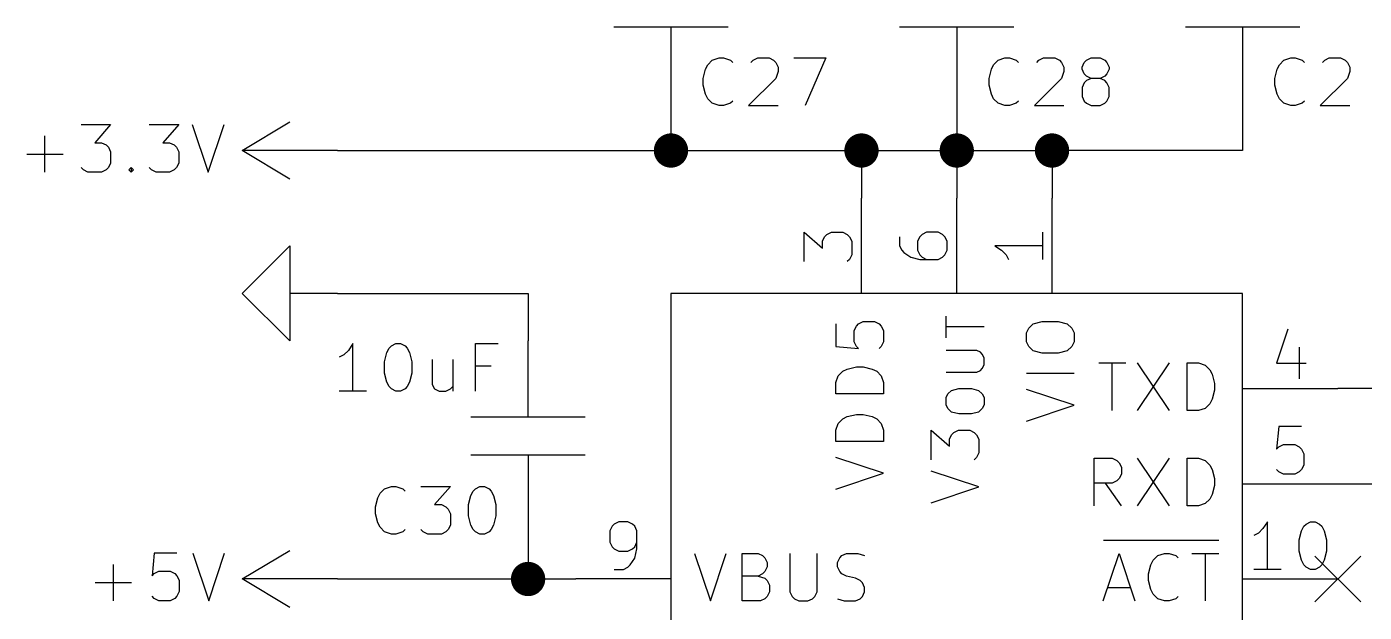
# Model space of a CAD drawing. Header units: inches. Extents: x 0.4 to 16.1, y -11.3 to -0.4.
# Drawn here: x 11.824 to 13.228, y -2.685 to -2.07 of the extents above; entities that cross this region are included whole.
import ezdxf

# ---------------------------------------------------------------- set-up
doc = ezdxf.new("R2010")
doc.units = ezdxf.units.IN
doc.header["$MEASUREMENT"] = 0
for name, color, linetype in [('BLUE', 174, 'CONTINUOUS'), ('GREENSIXTYFIVE', 129, 'CONTINUOUS'), ('LIGHTGREEN', 92, 'CONTINUOUS'), ('LIGHTRED', 12, 'CONTINUOUS'), ('RED', 14, 'CONTINUOUS'), ('WHITE', 250, 'CONTINUOUS')]:
    doc.layers.add(name, color=color, linetype=linetype)

msp = doc.modelspace()

# ---------------------------------------------------------------- linework, layer by layer
at = {"layer": 'BLUE', "linetype": 'CONTINUOUS'}
for p, q in [((13.176, -2.626), (13.224, -2.674)), ((13.224, -2.626), (13.176, -2.674))]:
    msp.add_line(p, q, dxfattribs=at)
at = {"layer": 'GREENSIXTYFIVE', "linetype": 'CONTINUOUS'}
for p, q in [((12.5387, -2.1099), (12.5434, -2.1052)), ((12.5387, -2.1099), (12.5434, -2.1052)), ((12.5434, -2.1052), (12.5506, -2.1028)), ((12.5434, -2.1052), (12.5506, -2.1028)), ((12.5506, -2.1028), (12.5553, -2.1028)), ((12.5506, -2.1028), (12.5553, -2.1028)), ((12.5553, -2.1028), (12.5625, -2.1052)), ((12.5553, -2.1028), (12.5625, -2.1052)), ((12.5625, -2.1052), (12.5649, -2.1076)), ((12.5625, -2.1052), (12.5649, -2.1076)), ((12.5839, -2.1076), (12.5863, -2.1052)), ((12.5839, -2.1076), (12.5863, -2.1052)), ((12.5863, -2.1052), (12.591, -2.1028)), ((12.5863, -2.1052), (12.591, -2.1028)), ((12.591, -2.1028), (12.6029, -2.1028)), ((12.591, -2.1028), (12.6029, -2.1028)), ((12.6029, -2.1028), (12.6077, -2.1052)), ((12.6029, -2.1028), (12.6077, -2.1052)), ((12.6077, -2.1052), (12.6101, -2.1076)), ((12.6077, -2.1052), (12.6101, -2.1076)), ((12.6291, -2.1028), (12.6625, -2.1028)), ((12.6291, -2.1028), (12.6625, -2.1028)), ((12.6625, -2.1028), (12.641, -2.1528)), ((12.6625, -2.1028), (12.641, -2.1528)), ((12.8387, -2.1099), (12.8434, -2.1052)), ((12.8387, -2.1099), (12.8434, -2.1052)), ((12.8434, -2.1052), (12.8506, -2.1028)), ((12.8434, -2.1052), (12.8506, -2.1028)), ((12.8506, -2.1028), (12.8553, -2.1028)), ((12.8506, -2.1028), (12.8553, -2.1028)), ((12.8553, -2.1028), (12.8625, -2.1052)), ((12.8553, -2.1028), (12.8625, -2.1052)), ((12.8625, -2.1052), (12.8649, -2.1076)), ((12.8625, -2.1052), (12.8649, -2.1076)), ((12.8839, -2.1076), (12.8863, -2.1052)), ((12.8839, -2.1076), (12.8863, -2.1052)), ((12.8863, -2.1052), (12.891, -2.1028)), ((12.8863, -2.1052), (12.891, -2.1028)), ((12.891, -2.1028), (12.9029, -2.1028)), ((12.891, -2.1028), (12.9029, -2.1028)), ((12.9029, -2.1028), (12.9077, -2.1052)), ((12.9029, -2.1028), (12.9077, -2.1052)), ((12.9077, -2.1052), (12.9101, -2.1076)), ((12.9077, -2.1052), (12.9101, -2.1076)), ((12.9339, -2.1076), (12.9363, -2.1052)), ((12.9339, -2.1076), (12.9363, -2.1052)), ((12.9363, -2.1052), (12.941, -2.1028)), ((12.9363, -2.1052), (12.941, -2.1028)), ((12.941, -2.1028), (12.9506, -2.1028)), ((12.941, -2.1028), (12.9506, -2.1028)), ((12.9506, -2.1028), (12.9553, -2.1052)), ((12.9506, -2.1028), (12.9553, -2.1052)), ((12.9553, -2.1052), (12.9577, -2.1076)), ((12.9553, -2.1052), (12.9577, -2.1076)), ((13.1387, -2.1099), (13.1434, -2.1052)), ((13.1387, -2.1099), (13.1434, -2.1052)), ((13.1434, -2.1052), (13.1506, -2.1028)), ((13.1434, -2.1052), (13.1506, -2.1028)), ((13.1506, -2.1028), (13.1553, -2.1028)), ((13.1506, -2.1028), (13.1553, -2.1028)), ((13.1553, -2.1028), (13.1625, -2.1052)), ((13.1553, -2.1028), (13.1625, -2.1052)), ((13.1625, -2.1052), (13.1649, -2.1076)), ((13.1625, -2.1052), (13.1649, -2.1076)), ((13.1839, -2.1076), (13.1863, -2.1052)), ((13.1839, -2.1076), (13.1863, -2.1052)), ((13.1863, -2.1052), (13.191, -2.1028)), ((13.1863, -2.1052), (13.191, -2.1028)), ((13.191, -2.1028), (13.2029, -2.1028)), ((13.191, -2.1028), (13.2029, -2.1028)), ((13.2029, -2.1028), (13.2077, -2.1052)), ((13.2029, -2.1028), (13.2077, -2.1052)), ((13.2077, -2.1052), (13.2101, -2.1076)), ((13.2077, -2.1052), (13.2101, -2.1076)), ((12.5339, -2.1242), (12.5363, -2.1147)), ((12.5339, -2.1242), (12.5363, -2.1147)), ((12.5363, -2.1147), (12.5387, -2.1099)), ((12.5363, -2.1147), (12.5387, -2.1099)), ((12.6101, -2.1076), (12.6125, -2.1123)), ((12.6101, -2.1076), (12.6125, -2.1123)), ((12.6125, -2.1171), (12.6101, -2.1242)), ((12.6125, -2.1171), (12.6101, -2.1242)), ((12.6125, -2.1123), (12.6125, -2.1171)), ((12.6125, -2.1123), (12.6125, -2.1171)), ((12.8339, -2.1242), (12.8363, -2.1147)), ((12.8339, -2.1242), (12.8363, -2.1147)), ((12.8363, -2.1147), (12.8387, -2.1099)), ((12.8363, -2.1147), (12.8387, -2.1099)), ((12.9101, -2.1076), (12.9125, -2.1123)), ((12.9101, -2.1076), (12.9125, -2.1123)), ((12.9125, -2.1171), (12.9101, -2.1242)), ((12.9125, -2.1171), (12.9101, -2.1242)), ((12.9125, -2.1123), (12.9125, -2.1171)), ((12.9125, -2.1123), (12.9125, -2.1171)), ((12.9315, -2.1123), (12.9339, -2.1076)), ((12.9315, -2.1123), (12.9339, -2.1076)), ((12.9315, -2.1147), (12.9315, -2.1123)), ((12.9315, -2.1147), (12.9315, -2.1123)), ((12.9339, -2.1195), (12.9315, -2.1147)), ((12.9339, -2.1195), (12.9315, -2.1147)), ((12.9363, -2.1218), (12.9339, -2.1195)), ((12.9363, -2.1218), (12.9339, -2.1195)), ((12.9577, -2.1195), (12.9553, -2.1218)), ((12.9577, -2.1195), (12.9553, -2.1218)), ((12.9577, -2.1076), (12.9601, -2.1123)), ((12.9577, -2.1076), (12.9601, -2.1123)), ((12.9601, -2.1147), (12.9577, -2.1195)), ((12.9601, -2.1147), (12.9577, -2.1195)), ((12.9601, -2.1123), (12.9601, -2.1147)), ((12.9601, -2.1123), (12.9601, -2.1147)), ((13.1339, -2.1242), (13.1363, -2.1147)), ((13.1339, -2.1242), (13.1363, -2.1147)), ((13.1363, -2.1147), (13.1387, -2.1099)), ((13.1363, -2.1147), (13.1387, -2.1099)), ((13.2101, -2.1076), (13.2125, -2.1123)), ((13.2101, -2.1076), (13.2125, -2.1123)), ((13.2125, -2.1171), (13.2101, -2.1242)), ((13.2125, -2.1171), (13.2101, -2.1242)), ((13.2125, -2.1123), (13.2125, -2.1171)), ((13.2125, -2.1123), (13.2125, -2.1171)), ((12.5339, -2.1314), (12.5339, -2.1242)), ((12.5339, -2.1314), (12.5339, -2.1242)), ((12.5363, -2.1409), (12.5339, -2.1314)), ((12.5363, -2.1409), (12.5339, -2.1314)), ((12.6101, -2.1242), (12.5815, -2.1528)), ((12.6101, -2.1242), (12.5815, -2.1528)), ((12.8339, -2.1314), (12.8339, -2.1242)), ((12.8339, -2.1314), (12.8339, -2.1242)), ((12.8363, -2.1409), (12.8339, -2.1314)), ((12.8363, -2.1409), (12.8339, -2.1314)), ((12.9101, -2.1242), (12.8815, -2.1528)), ((12.9101, -2.1242), (12.8815, -2.1528)), ((12.9339, -2.129), (12.9315, -2.1338)), ((12.9339, -2.129), (12.9315, -2.1338)), ((12.9315, -2.1338), (12.9315, -2.1433)), ((12.9315, -2.1338), (12.9315, -2.1433)), ((12.9363, -2.1266), (12.9339, -2.129)), ((12.9363, -2.1266), (12.9339, -2.129)), ((12.941, -2.1242), (12.9363, -2.1218)), ((12.941, -2.1242), (12.9363, -2.1218)), ((12.941, -2.1242), (12.9363, -2.1266)), ((12.941, -2.1242), (12.9363, -2.1266)), ((12.9506, -2.1242), (12.941, -2.1242)), ((12.9506, -2.1242), (12.941, -2.1242)), ((12.9553, -2.1218), (12.9506, -2.1242)), ((12.9553, -2.1218), (12.9506, -2.1242)), ((12.9553, -2.1266), (12.9506, -2.1242)), ((12.9553, -2.1266), (12.9506, -2.1242)), ((12.9577, -2.129), (12.9553, -2.1266)), ((12.9577, -2.129), (12.9553, -2.1266)), ((12.9601, -2.1338), (12.9577, -2.129)), ((12.9601, -2.1338), (12.9577, -2.129)), ((12.9601, -2.1433), (12.9601, -2.1338)), ((12.9601, -2.1433), (12.9601, -2.1338)), ((13.1339, -2.1314), (13.1339, -2.1242)), ((13.1339, -2.1314), (13.1339, -2.1242)), ((13.1363, -2.1409), (13.1339, -2.1314)), ((13.1363, -2.1409), (13.1339, -2.1314)), ((13.2101, -2.1242), (13.1815, -2.1528)), ((13.2101, -2.1242), (13.1815, -2.1528)), ((12.5387, -2.1457), (12.5363, -2.1409)), ((12.5387, -2.1457), (12.5363, -2.1409)), ((12.5434, -2.1504), (12.5387, -2.1457)), ((12.5434, -2.1504), (12.5387, -2.1457)), ((12.5649, -2.148), (12.5625, -2.1504)), ((12.5649, -2.148), (12.5625, -2.1504)), ((12.8387, -2.1457), (12.8363, -2.1409)), ((12.8387, -2.1457), (12.8363, -2.1409)), ((12.8434, -2.1504), (12.8387, -2.1457)), ((12.8434, -2.1504), (12.8387, -2.1457)), ((12.8649, -2.148), (12.8625, -2.1504)), ((12.8649, -2.148), (12.8625, -2.1504)), ((12.9315, -2.1433), (12.9339, -2.148)), ((12.9315, -2.1433), (12.9339, -2.148)), ((12.9339, -2.148), (12.9363, -2.1504)), ((12.9339, -2.148), (12.9363, -2.1504)), ((12.9553, -2.1504), (12.9577, -2.148)), ((12.9553, -2.1504), (12.9577, -2.148)), ((12.9577, -2.148), (12.9601, -2.1433)), ((12.9577, -2.148), (12.9601, -2.1433)), ((13.1387, -2.1457), (13.1363, -2.1409)), ((13.1387, -2.1457), (13.1363, -2.1409)), ((13.1434, -2.1504), (13.1387, -2.1457)), ((13.1434, -2.1504), (13.1387, -2.1457)), ((13.1649, -2.148), (13.1625, -2.1504)), ((13.1649, -2.148), (13.1625, -2.1504)), ((12.5506, -2.1528), (12.5434, -2.1504)), ((12.5506, -2.1528), (12.5434, -2.1504)), ((12.5553, -2.1528), (12.5506, -2.1528)), ((12.5553, -2.1528), (12.5506, -2.1528)), ((12.5625, -2.1504), (12.5553, -2.1528)), ((12.5625, -2.1504), (12.5553, -2.1528)), ((12.5815, -2.1528), (12.6125, -2.1528)), ((12.5815, -2.1528), (12.6125, -2.1528)), ((12.8506, -2.1528), (12.8434, -2.1504)), ((12.8506, -2.1528), (12.8434, -2.1504)), ((12.8553, -2.1528), (12.8506, -2.1528)), ((12.8553, -2.1528), (12.8506, -2.1528)), ((12.8625, -2.1504), (12.8553, -2.1528)), ((12.8625, -2.1504), (12.8553, -2.1528)), ((12.8815, -2.1528), (12.9125, -2.1528)), ((12.8815, -2.1528), (12.9125, -2.1528)), ((12.9363, -2.1504), (12.941, -2.1528)), ((12.9363, -2.1504), (12.941, -2.1528)), ((12.941, -2.1528), (12.9506, -2.1528)), ((12.941, -2.1528), (12.9506, -2.1528)), ((12.9506, -2.1528), (12.9553, -2.1504)), ((12.9506, -2.1528), (12.9553, -2.1504)), ((13.1506, -2.1528), (13.1434, -2.1504)), ((13.1506, -2.1528), (13.1434, -2.1504)), ((13.1553, -2.1528), (13.1506, -2.1528)), ((13.1553, -2.1528), (13.1506, -2.1528)), ((13.1625, -2.1504), (13.1553, -2.1528)), ((13.1625, -2.1504), (13.1553, -2.1528)), ((13.1815, -2.1528), (13.2125, -2.1528)), ((13.1815, -2.1528), (13.2125, -2.1528)), ((11.8809, -2.1728), (11.9118, -2.1728)), ((11.9118, -2.1728), (11.8951, -2.1918)), ((11.9523, -2.1728), (11.9832, -2.1728)), ((11.9832, -2.1728), (11.9666, -2.1918)), ((11.9975, -2.1728), (12.0142, -2.2228)), ((12.0142, -2.2228), (12.0309, -2.1728)), ((11.8428, -2.2228), (11.8428, -2.1847)), ((11.8237, -2.2038), (11.8618, -2.2038)), ((11.8951, -2.1918), (11.9023, -2.1918)), ((11.9023, -2.1918), (11.907, -2.1942)), ((11.907, -2.1942), (11.9094, -2.1966)), ((11.9094, -2.1966), (11.9118, -2.2014)), ((11.9118, -2.2014), (11.9118, -2.2133)), ((11.9666, -2.1918), (11.9737, -2.1918)), ((11.9737, -2.1918), (11.9785, -2.1942)), ((11.9785, -2.1942), (11.9809, -2.1966)), ((11.9809, -2.1966), (11.9832, -2.2014)), ((11.9832, -2.2014), (11.9832, -2.2133)), ((11.8832, -2.2204), (11.8809, -2.218)), ((11.9094, -2.218), (11.907, -2.2204)), ((11.9118, -2.2133), (11.9094, -2.218)), ((11.9309, -2.2204), (11.9332, -2.218)), ((11.9332, -2.218), (11.9356, -2.2204)), ((11.9332, -2.218), (11.9332, -2.2228)), ((11.9547, -2.2204), (11.9523, -2.218)), ((11.9809, -2.218), (11.9785, -2.2204)), ((11.9832, -2.2133), (11.9809, -2.218)), ((11.888, -2.2228), (11.8832, -2.2204)), ((11.9023, -2.2228), (11.888, -2.2228)), ((11.907, -2.2204), (11.9023, -2.2228)), ((11.9332, -2.2228), (11.9309, -2.2204)), ((11.9356, -2.2204), (11.9332, -2.2228)), ((11.9594, -2.2228), (11.9547, -2.2204)), ((11.9737, -2.2228), (11.9594, -2.2228)), ((11.9785, -2.2204), (11.9737, -2.2228)), ((12.6731, -2.3819), (12.6731, -2.4057)), ((12.6731, -2.3819), (12.6731, -2.4057)), ((12.6922, -2.389), (12.6946, -2.3843)), ((12.6922, -2.389), (12.6946, -2.3843)), ((12.6946, -2.3843), (12.6969, -2.3819)), ((12.6946, -2.3843), (12.6969, -2.3819)), ((12.6969, -2.3819), (12.7017, -2.3795)), ((12.6969, -2.3819), (12.7017, -2.3795)), ((12.7017, -2.3795), (12.7136, -2.3795)), ((12.7017, -2.3795), (12.7136, -2.3795)), ((12.7136, -2.3795), (12.7184, -2.3819)), ((12.7136, -2.3795), (12.7184, -2.3819)), ((12.7184, -2.3819), (12.7208, -2.3843)), ((12.7184, -2.3819), (12.7208, -2.3843)), ((12.7208, -2.3843), (12.7231, -2.389)), ((12.7208, -2.3843), (12.7231, -2.389)), ((12.7887, -2.3967), (12.7887, -2.3738)), ((12.7887, -2.3967), (12.7887, -2.3738)), ((12.8287, -2.3852), (12.7887, -2.3852)), ((12.8287, -2.3852), (12.7887, -2.3852)), ((12.8731, -2.3914), (12.8755, -2.3867)), ((12.8731, -2.3914), (12.8755, -2.3867)), ((12.8755, -2.3867), (12.8803, -2.3819)), ((12.8755, -2.3867), (12.8803, -2.3819)), ((12.8803, -2.3819), (12.8898, -2.3795)), ((12.8803, -2.3819), (12.8898, -2.3795)), ((12.8898, -2.3795), (12.9065, -2.3795)), ((12.8898, -2.3795), (12.9065, -2.3795)), ((12.9065, -2.3795), (12.916, -2.3819)), ((12.9065, -2.3795), (12.916, -2.3819)), ((12.916, -2.3819), (12.9208, -2.3867)), ((12.916, -2.3819), (12.9208, -2.3867)), ((12.9208, -2.3867), (12.9231, -2.3914)), ((12.9208, -2.3867), (12.9231, -2.3914)), ((12.6922, -2.4009), (12.6922, -2.389)), ((12.6922, -2.4009), (12.6922, -2.389)), ((12.7231, -2.389), (12.7231, -2.4009)), ((12.7231, -2.389), (12.7231, -2.4009)), ((12.8731, -2.401), (12.8731, -2.3914)), ((12.8731, -2.401), (12.8731, -2.3914)), ((12.9231, -2.3914), (12.9231, -2.401)), ((12.9231, -2.3914), (12.9231, -2.401)), ((12.1566, -2.4147), (12.1518, -2.4171)), ((12.1566, -2.4147), (12.1518, -2.4171)), ((12.1613, -2.4099), (12.1566, -2.4147)), ((12.1613, -2.4099), (12.1566, -2.4147)), ((12.1661, -2.4028), (12.1613, -2.4099)), ((12.1661, -2.4028), (12.1613, -2.4099)), ((12.1661, -2.4528), (12.1661, -2.4028)), ((12.1661, -2.4528), (12.1661, -2.4028)), ((12.1994, -2.4218), (12.2018, -2.4123)), ((12.1994, -2.4218), (12.2018, -2.4123)), ((12.2018, -2.4123), (12.2042, -2.4076)), ((12.2018, -2.4123), (12.2042, -2.4076)), ((12.2042, -2.4076), (12.2066, -2.4052)), ((12.2042, -2.4076), (12.2066, -2.4052)), ((12.2066, -2.4052), (12.2113, -2.4028)), ((12.2066, -2.4052), (12.2113, -2.4028)), ((12.2113, -2.4028), (12.2161, -2.4028)), ((12.2113, -2.4028), (12.2161, -2.4028)), ((12.2161, -2.4028), (12.2209, -2.4052)), ((12.2161, -2.4028), (12.2209, -2.4052)), ((12.2209, -2.4052), (12.2232, -2.4076)), ((12.2209, -2.4052), (12.2232, -2.4076)), ((12.2232, -2.4076), (12.2256, -2.4123)), ((12.2232, -2.4076), (12.2256, -2.4123)), ((12.2256, -2.4123), (12.228, -2.4218)), ((12.2256, -2.4123), (12.228, -2.4218)), ((12.2947, -2.4528), (12.2947, -2.4028)), ((12.2947, -2.4028), (12.3185, -2.4028)), ((12.2947, -2.4528), (12.2947, -2.4028)), ((12.2947, -2.4028), (12.3185, -2.4028)), ((12.6731, -2.4057), (12.6969, -2.4081)), ((12.6731, -2.4057), (12.6969, -2.4081)), ((12.6946, -2.4057), (12.6922, -2.4009)), ((12.6946, -2.4057), (12.6922, -2.4009)), ((12.6969, -2.4081), (12.6946, -2.4057)), ((12.6969, -2.4081), (12.6946, -2.4057)), ((12.7208, -2.4057), (12.7184, -2.4081)), ((12.7208, -2.4057), (12.7184, -2.4081)), ((12.7231, -2.4009), (12.7208, -2.4057)), ((12.7231, -2.4009), (12.7208, -2.4057)), ((12.821, -2.41), (12.7887, -2.41)), ((12.821, -2.41), (12.7887, -2.41)), ((12.8248, -2.4119), (12.821, -2.41)), ((12.8248, -2.4119), (12.821, -2.41)), ((12.8268, -2.4138), (12.8248, -2.4119)), ((12.8268, -2.4138), (12.8248, -2.4119)), ((12.8287, -2.4176), (12.8268, -2.4138)), ((12.8287, -2.4176), (12.8268, -2.4138)), ((12.8755, -2.4057), (12.8731, -2.401)), ((12.8755, -2.4057), (12.8731, -2.401)), ((12.8803, -2.4105), (12.8755, -2.4057)), ((12.8803, -2.4105), (12.8755, -2.4057)), ((12.8898, -2.4129), (12.8803, -2.4105)), ((12.8898, -2.4129), (12.8803, -2.4105)), ((12.9065, -2.4129), (12.8898, -2.4129)), ((12.9065, -2.4129), (12.8898, -2.4129)), ((12.916, -2.4105), (12.9065, -2.4129)), ((12.916, -2.4105), (12.9065, -2.4129)), ((12.9208, -2.4057), (12.916, -2.4105)), ((12.9208, -2.4057), (12.916, -2.4105)), ((12.9231, -2.401), (12.9208, -2.4057)), ((12.9231, -2.401), (12.9208, -2.4057)), ((12.1994, -2.4338), (12.1994, -2.4218)), ((12.1994, -2.4338), (12.1994, -2.4218)), ((12.228, -2.4218), (12.228, -2.4338)), ((12.228, -2.4218), (12.228, -2.4338)), ((12.2494, -2.4195), (12.2494, -2.4457)), ((12.2494, -2.4195), (12.2494, -2.4457)), ((12.2709, -2.4195), (12.2709, -2.4528)), ((12.2709, -2.4195), (12.2709, -2.4528)), ((12.3113, -2.4266), (12.2947, -2.4266)), ((12.3113, -2.4266), (12.2947, -2.4266)), ((12.685, -2.4295), (12.6946, -2.4271)), ((12.685, -2.4295), (12.6946, -2.4271)), ((12.6946, -2.4271), (12.7017, -2.4271)), ((12.6946, -2.4271), (12.7017, -2.4271)), ((12.7017, -2.4271), (12.7112, -2.4295)), ((12.7017, -2.4271), (12.7112, -2.4295)), ((12.8268, -2.429), (12.8287, -2.4252)), ((12.8268, -2.429), (12.8287, -2.4252)), ((12.8287, -2.4252), (12.8287, -2.4176)), ((12.8287, -2.4252), (12.8287, -2.4176)), ((12.949, -2.4231), (12.9776, -2.4231)), ((12.949, -2.4231), (12.9776, -2.4231)), ((12.9633, -2.4731), (12.9633, -2.4231)), ((12.9633, -2.4731), (12.9633, -2.4231)), ((12.9895, -2.4231), (13.0229, -2.4731)), ((13.0229, -2.4231), (12.9895, -2.4731)), ((12.9895, -2.4231), (13.0229, -2.4731)), ((13.0229, -2.4231), (12.9895, -2.4731)), ((13.0419, -2.4731), (13.0419, -2.4231)), ((13.0419, -2.4231), (13.0538, -2.4231)), ((13.0419, -2.4731), (13.0419, -2.4231)), ((13.0419, -2.4231), (13.0538, -2.4231)), ((13.0538, -2.4231), (13.0609, -2.4255)), ((13.0538, -2.4231), (13.0609, -2.4255)), ((13.0609, -2.4255), (13.0657, -2.4303)), ((13.0609, -2.4255), (13.0657, -2.4303)), ((12.2018, -2.4433), (12.1994, -2.4338)), ((12.2018, -2.4433), (12.1994, -2.4338)), ((12.228, -2.4338), (12.2256, -2.4433)), ((12.228, -2.4338), (12.2256, -2.4433)), ((12.6731, -2.4438), (12.6755, -2.4367)), ((12.6731, -2.4438), (12.6755, -2.4367)), ((12.6755, -2.4367), (12.6803, -2.4319)), ((12.6755, -2.4367), (12.6803, -2.4319)), ((12.6803, -2.4319), (12.685, -2.4295)), ((12.6803, -2.4319), (12.685, -2.4295)), ((12.7112, -2.4295), (12.716, -2.4319)), ((12.7112, -2.4295), (12.716, -2.4319)), ((12.716, -2.4319), (12.7208, -2.4367)), ((12.716, -2.4319), (12.7208, -2.4367)), ((12.7208, -2.4367), (12.7231, -2.4438)), ((12.7208, -2.4367), (12.7231, -2.4438)), ((12.7887, -2.4329), (12.821, -2.4329)), ((12.7887, -2.4329), (12.821, -2.4329)), ((12.821, -2.4329), (12.8248, -2.431)), ((12.821, -2.4329), (12.8248, -2.431)), ((12.8248, -2.431), (12.8268, -2.429)), ((12.8248, -2.431), (12.8268, -2.429)), ((12.9231, -2.4343), (12.8731, -2.4343)), ((12.9231, -2.4343), (12.8731, -2.4343)), ((13.0657, -2.4303), (13.0681, -2.435)), ((13.0657, -2.4303), (13.0681, -2.435)), ((13.0681, -2.435), (13.0705, -2.4446)), ((13.0681, -2.435), (13.0705, -2.4446)), ((12.1804, -2.4528), (12.1518, -2.4528)), ((12.1804, -2.4528), (12.1518, -2.4528)), ((12.2042, -2.448), (12.2018, -2.4433)), ((12.2042, -2.448), (12.2018, -2.4433)), ((12.2066, -2.4504), (12.2042, -2.448)), ((12.2066, -2.4504), (12.2042, -2.448)), ((12.2113, -2.4528), (12.2066, -2.4504)), ((12.2113, -2.4528), (12.2066, -2.4504)), ((12.2161, -2.4528), (12.2113, -2.4528)), ((12.2161, -2.4528), (12.2113, -2.4528)), ((12.2209, -2.4504), (12.2161, -2.4528)), ((12.2209, -2.4504), (12.2161, -2.4528)), ((12.2232, -2.448), (12.2209, -2.4504)), ((12.2232, -2.448), (12.2209, -2.4504)), ((12.2256, -2.4433), (12.2232, -2.448)), ((12.2256, -2.4433), (12.2232, -2.448)), ((12.2494, -2.4457), (12.2518, -2.4504)), ((12.2494, -2.4457), (12.2518, -2.4504)), ((12.2518, -2.4504), (12.2566, -2.4528)), ((12.2518, -2.4504), (12.2566, -2.4528)), ((12.2566, -2.4528), (12.2637, -2.4528)), ((12.2566, -2.4528), (12.2637, -2.4528)), ((12.2637, -2.4528), (12.2685, -2.4504)), ((12.2637, -2.4528), (12.2685, -2.4504)), ((12.2685, -2.4504), (12.2709, -2.448)), ((12.2685, -2.4504), (12.2709, -2.448)), ((12.6731, -2.4557), (12.6731, -2.4438)), ((12.6731, -2.4557), (12.6731, -2.4438)), ((12.7231, -2.4557), (12.6731, -2.4557)), ((12.7231, -2.4557), (12.6731, -2.4557)), ((12.7231, -2.4438), (12.7231, -2.4557)), ((12.7231, -2.4438), (12.7231, -2.4557)), ((12.7887, -2.4595), (12.7906, -2.4557)), ((12.7887, -2.4595), (12.7906, -2.4557)), ((12.7906, -2.4557), (12.7944, -2.4519)), ((12.7906, -2.4557), (12.7944, -2.4519)), ((12.7944, -2.4519), (12.802, -2.45)), ((12.7944, -2.4519), (12.802, -2.45)), ((12.802, -2.45), (12.8153, -2.45)), ((12.802, -2.45), (12.8153, -2.45)), ((12.8153, -2.45), (12.8229, -2.4519)), ((12.8153, -2.45), (12.8229, -2.4519)), ((12.8229, -2.4519), (12.8268, -2.4557)), ((12.8229, -2.4519), (12.8268, -2.4557)), ((12.8268, -2.4557), (12.8287, -2.4595)), ((12.8268, -2.4557), (12.8287, -2.4595)), ((12.9231, -2.4676), (12.8731, -2.451)), ((12.9231, -2.4676), (12.8731, -2.451)), ((13.0705, -2.4517), (13.0681, -2.4612)), ((13.0705, -2.4517), (13.0681, -2.4612)), ((13.0705, -2.4446), (13.0705, -2.4517)), ((13.0705, -2.4446), (13.0705, -2.4517)), ((12.7887, -2.4671), (12.7887, -2.4595)), ((12.7887, -2.4671), (12.7887, -2.4595)), ((12.7906, -2.471), (12.7887, -2.4671)), ((12.7906, -2.471), (12.7887, -2.4671)), ((12.7944, -2.4748), (12.7906, -2.471)), ((12.7944, -2.4748), (12.7906, -2.471)), ((12.8268, -2.471), (12.8229, -2.4748)), ((12.8268, -2.471), (12.8229, -2.4748)), ((12.8287, -2.4671), (12.8268, -2.471)), ((12.8287, -2.4671), (12.8268, -2.471)), ((12.8287, -2.4595), (12.8287, -2.4671)), ((12.8287, -2.4595), (12.8287, -2.4671)), ((12.8731, -2.4843), (12.9231, -2.4676)), ((12.8731, -2.4843), (12.9231, -2.4676)), ((13.0609, -2.4708), (13.0538, -2.4731)), ((13.0609, -2.4708), (13.0538, -2.4731)), ((13.0657, -2.466), (13.0609, -2.4708)), ((13.0657, -2.466), (13.0609, -2.4708)), ((13.0681, -2.4612), (13.0657, -2.466)), ((13.0681, -2.4612), (13.0657, -2.466)), ((12.6755, -2.4867), (12.6803, -2.4819)), ((12.6755, -2.4867), (12.6803, -2.4819)), ((12.6803, -2.4819), (12.685, -2.4795)), ((12.6803, -2.4819), (12.685, -2.4795)), ((12.685, -2.4795), (12.6946, -2.4771)), ((12.685, -2.4795), (12.6946, -2.4771)), ((12.6946, -2.4771), (12.7017, -2.4771)), ((12.6946, -2.4771), (12.7017, -2.4771)), ((12.7017, -2.4771), (12.7112, -2.4795)), ((12.7017, -2.4771), (12.7112, -2.4795)), ((12.7112, -2.4795), (12.716, -2.4819)), ((12.7112, -2.4795), (12.716, -2.4819)), ((12.716, -2.4819), (12.7208, -2.4867)), ((12.716, -2.4819), (12.7208, -2.4867)), ((12.802, -2.4767), (12.7944, -2.4748)), ((12.802, -2.4767), (12.7944, -2.4748)), ((12.8153, -2.4767), (12.802, -2.4767)), ((12.8153, -2.4767), (12.802, -2.4767)), ((12.8229, -2.4748), (12.8153, -2.4767)), ((12.8229, -2.4748), (12.8153, -2.4767)), ((13.0538, -2.4731), (13.0419, -2.4731)), ((13.0538, -2.4731), (13.0419, -2.4731)), ((12.6731, -2.4938), (12.6755, -2.4867)), ((12.6731, -2.4938), (12.6755, -2.4867)), ((12.6731, -2.5057), (12.6731, -2.4938)), ((12.6731, -2.5057), (12.6731, -2.4938)), ((12.7208, -2.4867), (12.7231, -2.4938)), ((12.7208, -2.4867), (12.7231, -2.4938)), ((12.7231, -2.4938), (12.7231, -2.5057)), ((12.7231, -2.4938), (12.7231, -2.5057)), ((12.7731, -2.5248), (12.7731, -2.4938)), ((12.7731, -2.4938), (12.7922, -2.5105)), ((12.7731, -2.5248), (12.7731, -2.4938)), ((12.7731, -2.4938), (12.7922, -2.5105)), ((12.7922, -2.5033), (12.7946, -2.4986)), ((12.7922, -2.5033), (12.7946, -2.4986)), ((12.7946, -2.4986), (12.7969, -2.4962)), ((12.7946, -2.4986), (12.7969, -2.4962)), ((12.7969, -2.4962), (12.8017, -2.4938)), ((12.7969, -2.4962), (12.8017, -2.4938)), ((12.8017, -2.4938), (12.8136, -2.4938)), ((12.8017, -2.4938), (12.8136, -2.4938)), ((12.8136, -2.4938), (12.8184, -2.4962)), ((12.8136, -2.4938), (12.8184, -2.4962)), ((12.8184, -2.4962), (12.8208, -2.4986)), ((12.8184, -2.4962), (12.8208, -2.4986)), ((12.8208, -2.4986), (12.8231, -2.5033)), ((12.8208, -2.4986), (12.8231, -2.5033)), ((12.7231, -2.5057), (12.6731, -2.5057)), ((12.7231, -2.5057), (12.6731, -2.5057)), ((12.7922, -2.5105), (12.7922, -2.5033)), ((12.7922, -2.5105), (12.7922, -2.5033)), ((12.8231, -2.5033), (12.8231, -2.5176)), ((12.8231, -2.5033), (12.8231, -2.5176)), ((12.7231, -2.539), (12.6731, -2.5224)), ((12.7231, -2.539), (12.6731, -2.5224)), ((12.8208, -2.5224), (12.8184, -2.5248)), ((12.8208, -2.5224), (12.8184, -2.5248)), ((12.8231, -2.5176), (12.8208, -2.5224)), ((12.8231, -2.5176), (12.8208, -2.5224)), ((12.9443, -2.5731), (12.9443, -2.5231)), ((12.9443, -2.5231), (12.9633, -2.5231)), ((12.9443, -2.5731), (12.9443, -2.5231)), ((12.9443, -2.5231), (12.9633, -2.5231)), ((12.9633, -2.5231), (12.9681, -2.5255)), ((12.9633, -2.5231), (12.9681, -2.5255)), ((12.9681, -2.5255), (12.9705, -2.5279)), ((12.9681, -2.5255), (12.9705, -2.5279)), ((12.9895, -2.5231), (13.0229, -2.5731)), ((13.0229, -2.5231), (12.9895, -2.5731)), ((12.9895, -2.5231), (13.0229, -2.5731)), ((13.0229, -2.5231), (12.9895, -2.5731)), ((13.0419, -2.5731), (13.0419, -2.5231)), ((13.0419, -2.5231), (13.0538, -2.5231)), ((13.0419, -2.5731), (13.0419, -2.5231)), ((13.0419, -2.5231), (13.0538, -2.5231)), ((13.0538, -2.5231), (13.0609, -2.5255)), ((13.0538, -2.5231), (13.0609, -2.5255)), ((13.0609, -2.5255), (13.0657, -2.5303)), ((13.0609, -2.5255), (13.0657, -2.5303)), ((12.6731, -2.5557), (12.7231, -2.539)), ((12.6731, -2.5557), (12.7231, -2.539)), ((12.8231, -2.5533), (12.7731, -2.5367)), ((12.8231, -2.5533), (12.7731, -2.5367)), ((12.9705, -2.5279), (12.9729, -2.5327)), ((12.9705, -2.5279), (12.9729, -2.5327)), ((12.9729, -2.5398), (12.9705, -2.5446)), ((12.9729, -2.5398), (12.9705, -2.5446)), ((12.9729, -2.5327), (12.9729, -2.5398)), ((12.9729, -2.5327), (12.9729, -2.5398)), ((13.0657, -2.5303), (13.0681, -2.535)), ((13.0657, -2.5303), (13.0681, -2.535)), ((13.0681, -2.535), (13.0705, -2.5446)), ((13.0681, -2.535), (13.0705, -2.5446)), ((12.1947, -2.5599), (12.1994, -2.5552)), ((12.1947, -2.5599), (12.1994, -2.5552)), ((12.1994, -2.5552), (12.2066, -2.5528)), ((12.1994, -2.5552), (12.2066, -2.5528)), ((12.2066, -2.5528), (12.2113, -2.5528)), ((12.2066, -2.5528), (12.2113, -2.5528)), ((12.2113, -2.5528), (12.2185, -2.5552)), ((12.2113, -2.5528), (12.2185, -2.5552)), ((12.2185, -2.5552), (12.2209, -2.5576)), ((12.2185, -2.5552), (12.2209, -2.5576)), ((12.2375, -2.5528), (12.2685, -2.5528)), ((12.2375, -2.5528), (12.2685, -2.5528)), ((12.2685, -2.5528), (12.2518, -2.5718)), ((12.2685, -2.5528), (12.2518, -2.5718)), ((12.2923, -2.5576), (12.2947, -2.5552)), ((12.2923, -2.5576), (12.2947, -2.5552)), ((12.2947, -2.5552), (12.2994, -2.5528)), ((12.2947, -2.5552), (12.2994, -2.5528)), ((12.2994, -2.5528), (12.3042, -2.5528)), ((12.2994, -2.5528), (12.3042, -2.5528)), ((12.3042, -2.5528), (12.309, -2.5552)), ((12.3042, -2.5528), (12.309, -2.5552)), ((12.309, -2.5552), (12.3113, -2.5576)), ((12.309, -2.5552), (12.3113, -2.5576)), ((12.7731, -2.57), (12.8231, -2.5533)), ((12.7731, -2.57), (12.8231, -2.5533)), ((12.9633, -2.5493), (12.9443, -2.5493)), ((12.9633, -2.5493), (12.9443, -2.5493)), ((12.9729, -2.5731), (12.9562, -2.5493)), ((12.9729, -2.5731), (12.9562, -2.5493)), ((12.9681, -2.5469), (12.9633, -2.5493)), ((12.9681, -2.5469), (12.9633, -2.5493)), ((12.9705, -2.5446), (12.9681, -2.5469)), ((12.9705, -2.5446), (12.9681, -2.5469)), ((13.0705, -2.5517), (13.0681, -2.5612)), ((13.0705, -2.5517), (13.0681, -2.5612)), ((13.0705, -2.5446), (13.0705, -2.5517)), ((13.0705, -2.5446), (13.0705, -2.5517)), ((12.1899, -2.5742), (12.1923, -2.5647)), ((12.1899, -2.5742), (12.1923, -2.5647)), ((12.1923, -2.5647), (12.1947, -2.5599)), ((12.1923, -2.5647), (12.1947, -2.5599)), ((12.2875, -2.5718), (12.2899, -2.5623)), ((12.2875, -2.5718), (12.2899, -2.5623)), ((12.2899, -2.5623), (12.2923, -2.5576)), ((12.2899, -2.5623), (12.2923, -2.5576)), ((12.3113, -2.5576), (12.3137, -2.5623)), ((12.3113, -2.5576), (12.3137, -2.5623)), ((12.3137, -2.5623), (12.3161, -2.5718)), ((12.3137, -2.5623), (12.3161, -2.5718)), ((13.0657, -2.566), (13.0609, -2.5708)), ((13.0657, -2.566), (13.0609, -2.5708)), ((13.0681, -2.5612), (13.0657, -2.566)), ((13.0681, -2.5612), (13.0657, -2.566)), ((12.1899, -2.5814), (12.1899, -2.5742)), ((12.1899, -2.5814), (12.1899, -2.5742)), ((12.1923, -2.5909), (12.1899, -2.5814)), ((12.1923, -2.5909), (12.1899, -2.5814)), ((12.2518, -2.5718), (12.259, -2.5718)), ((12.2518, -2.5718), (12.259, -2.5718)), ((12.259, -2.5718), (12.2637, -2.5742)), ((12.259, -2.5718), (12.2637, -2.5742)), ((12.2637, -2.5742), (12.2661, -2.5766)), ((12.2637, -2.5742), (12.2661, -2.5766)), ((12.2661, -2.5766), (12.2685, -2.5814)), ((12.2661, -2.5766), (12.2685, -2.5814)), ((12.2685, -2.5814), (12.2685, -2.5933)), ((12.2685, -2.5814), (12.2685, -2.5933)), ((12.2875, -2.5838), (12.2875, -2.5718)), ((12.2875, -2.5838), (12.2875, -2.5718)), ((12.3161, -2.5718), (12.3161, -2.5838)), ((12.3161, -2.5718), (12.3161, -2.5838)), ((13.0538, -2.5731), (13.0419, -2.5731)), ((13.0538, -2.5731), (13.0419, -2.5731)), ((13.0609, -2.5708), (13.0538, -2.5731)), ((13.0609, -2.5708), (13.0538, -2.5731)), ((12.1947, -2.5957), (12.1923, -2.5909)), ((12.1947, -2.5957), (12.1923, -2.5909)), ((12.1994, -2.6004), (12.1947, -2.5957)), ((12.1994, -2.6004), (12.1947, -2.5957)), ((12.2685, -2.5933), (12.2661, -2.598)), ((12.2685, -2.5933), (12.2661, -2.598)), ((12.2899, -2.5933), (12.2875, -2.5838)), ((12.2899, -2.5933), (12.2875, -2.5838)), ((12.2923, -2.598), (12.2899, -2.5933)), ((12.2923, -2.598), (12.2899, -2.5933)), ((12.3137, -2.5933), (12.3113, -2.598)), ((12.3137, -2.5933), (12.3113, -2.598)), ((12.3161, -2.5838), (12.3137, -2.5933)), ((12.3161, -2.5838), (12.3137, -2.5933)), ((12.2066, -2.6028), (12.1994, -2.6004)), ((12.2066, -2.6028), (12.1994, -2.6004)), ((12.2113, -2.6028), (12.2066, -2.6028)), ((12.2113, -2.6028), (12.2066, -2.6028)), ((12.2185, -2.6004), (12.2113, -2.6028)), ((12.2185, -2.6004), (12.2113, -2.6028)), ((12.2209, -2.598), (12.2185, -2.6004)), ((12.2209, -2.598), (12.2185, -2.6004)), ((12.2399, -2.6004), (12.2375, -2.598)), ((12.2399, -2.6004), (12.2375, -2.598)), ((12.2447, -2.6028), (12.2399, -2.6004)), ((12.2447, -2.6028), (12.2399, -2.6004)), ((12.259, -2.6028), (12.2447, -2.6028)), ((12.259, -2.6028), (12.2447, -2.6028)), ((12.2637, -2.6004), (12.259, -2.6028)), ((12.2637, -2.6004), (12.259, -2.6028)), ((12.2661, -2.598), (12.2637, -2.6004)), ((12.2661, -2.598), (12.2637, -2.6004)), ((12.2947, -2.6004), (12.2923, -2.598)), ((12.2947, -2.6004), (12.2923, -2.598)), ((12.2994, -2.6028), (12.2947, -2.6004)), ((12.2994, -2.6028), (12.2947, -2.6004)), ((12.3042, -2.6028), (12.2994, -2.6028)), ((12.3042, -2.6028), (12.2994, -2.6028)), ((12.309, -2.6004), (12.3042, -2.6028)), ((12.309, -2.6004), (12.3042, -2.6028)), ((12.3113, -2.598), (12.309, -2.6004)), ((12.3113, -2.598), (12.309, -2.6004)), ((12.954, -2.6093), (13.075, -2.6093)), ((12.954, -2.6093), (13.075, -2.6093)), ((11.9576, -2.6228), (11.9552, -2.6466)), ((11.9576, -2.6228), (11.9552, -2.6466)), ((11.9814, -2.6228), (11.9576, -2.6228)), ((11.9814, -2.6228), (11.9576, -2.6228)), ((11.9981, -2.6228), (12.0148, -2.6728)), ((11.9981, -2.6228), (12.0148, -2.6728)), ((12.0148, -2.6728), (12.0314, -2.6228)), ((12.0148, -2.6728), (12.0314, -2.6228)), ((12.5248, -2.6231), (12.5414, -2.6731)), ((12.5248, -2.6231), (12.5414, -2.6731)), ((12.5414, -2.6731), (12.5581, -2.6231)), ((12.5414, -2.6731), (12.5581, -2.6231)), ((12.5748, -2.6731), (12.5748, -2.6231)), ((12.5748, -2.6231), (12.5914, -2.6231)), ((12.5748, -2.6731), (12.5748, -2.6231)), ((12.5748, -2.6231), (12.5914, -2.6231)), ((12.5914, -2.6231), (12.5962, -2.6255)), ((12.5914, -2.6231), (12.5962, -2.6255)), ((12.5962, -2.6255), (12.5986, -2.6279)), ((12.5962, -2.6255), (12.5986, -2.6279)), ((12.6248, -2.6231), (12.6248, -2.6636)), ((12.6248, -2.6231), (12.6248, -2.6636)), ((12.6533, -2.6636), (12.6533, -2.6231)), ((12.6533, -2.6636), (12.6533, -2.6231)), ((12.6771, -2.6279), (12.6795, -2.6255)), ((12.6771, -2.6279), (12.6795, -2.6255)), ((12.6795, -2.6255), (12.6843, -2.6231)), ((12.6795, -2.6255), (12.6843, -2.6231)), ((12.6843, -2.6231), (12.6962, -2.6231)), ((12.6843, -2.6231), (12.6962, -2.6231)), ((12.6962, -2.6231), (12.7033, -2.6255)), ((12.6962, -2.6231), (12.7033, -2.6255)), ((12.9538, -2.6731), (12.9705, -2.6231)), ((12.9538, -2.6731), (12.9705, -2.6231)), ((12.9705, -2.6231), (12.9871, -2.6731)), ((12.9705, -2.6231), (12.9871, -2.6731)), ((13.0062, -2.6303), (13.011, -2.6255)), ((13.0062, -2.6303), (13.011, -2.6255)), ((13.011, -2.6255), (13.0181, -2.6231)), ((13.011, -2.6255), (13.0181, -2.6231)), ((13.0181, -2.6231), (13.0229, -2.6231)), ((13.0181, -2.6231), (13.0229, -2.6231)), ((13.0229, -2.6231), (13.03, -2.6255)), ((13.0229, -2.6231), (13.03, -2.6255)), ((13.03, -2.6255), (13.0324, -2.6279)), ((13.03, -2.6255), (13.0324, -2.6279)), ((13.0467, -2.6231), (13.0752, -2.6231)), ((13.0467, -2.6231), (13.0752, -2.6231)), ((13.061, -2.6731), (13.061, -2.6231)), ((13.061, -2.6731), (13.061, -2.6231)), ((11.9148, -2.6728), (11.9148, -2.6347)), ((11.9148, -2.6728), (11.9148, -2.6347)), ((12.5986, -2.6279), (12.601, -2.6327)), ((12.5986, -2.6279), (12.601, -2.6327)), ((12.601, -2.6374), (12.5986, -2.6422)), ((12.601, -2.6374), (12.5986, -2.6422)), ((12.601, -2.6327), (12.601, -2.6374)), ((12.601, -2.6327), (12.601, -2.6374)), ((12.6748, -2.6327), (12.6771, -2.6279)), ((12.6748, -2.6327), (12.6771, -2.6279)), ((12.6748, -2.6374), (12.6748, -2.6327)), ((12.6748, -2.6374), (12.6748, -2.6327)), ((12.6771, -2.6422), (12.6748, -2.6374)), ((12.6771, -2.6422), (12.6748, -2.6374)), ((13.0014, -2.6446), (13.0038, -2.635)), ((13.0014, -2.6446), (13.0038, -2.635)), ((13.0038, -2.635), (13.0062, -2.6303)), ((13.0038, -2.635), (13.0062, -2.6303)), ((11.9552, -2.6466), (11.9576, -2.6442)), ((11.9552, -2.6466), (11.9576, -2.6442)), ((11.9576, -2.6442), (11.9624, -2.6418)), ((11.9576, -2.6442), (11.9624, -2.6418)), ((11.9624, -2.6418), (11.9743, -2.6418)), ((11.9624, -2.6418), (11.9743, -2.6418)), ((11.9743, -2.6418), (11.979, -2.6442)), ((11.9743, -2.6418), (11.979, -2.6442)), ((11.979, -2.6442), (11.9814, -2.6466)), ((11.979, -2.6442), (11.9814, -2.6466)), ((11.9814, -2.6466), (11.9838, -2.6514)), ((11.9814, -2.6466), (11.9838, -2.6514)), ((11.9838, -2.6514), (11.9838, -2.6633)), ((11.9838, -2.6514), (11.9838, -2.6633)), ((12.5914, -2.6469), (12.5748, -2.6469)), ((12.5914, -2.6469), (12.5748, -2.6469)), ((12.5962, -2.6446), (12.5914, -2.6469)), ((12.5962, -2.6446), (12.5914, -2.6469)), ((12.5914, -2.6469), (12.5986, -2.6493)), ((12.5914, -2.6469), (12.5986, -2.6493)), ((12.5986, -2.6422), (12.5962, -2.6446)), ((12.5986, -2.6422), (12.5962, -2.6446)), ((12.5986, -2.6493), (12.601, -2.6517)), ((12.5986, -2.6493), (12.601, -2.6517)), ((12.601, -2.6517), (12.6033, -2.6565)), ((12.601, -2.6517), (12.6033, -2.6565)), ((12.6795, -2.6446), (12.6771, -2.6422)), ((12.6795, -2.6446), (12.6771, -2.6422)), ((12.6843, -2.6469), (12.6795, -2.6446)), ((12.6843, -2.6469), (12.6795, -2.6446)), ((12.6938, -2.6493), (12.6843, -2.6469)), ((12.6938, -2.6493), (12.6843, -2.6469)), ((12.6986, -2.6517), (12.6938, -2.6493)), ((12.6986, -2.6517), (12.6938, -2.6493)), ((12.701, -2.6541), (12.6986, -2.6517)), ((12.701, -2.6541), (12.6986, -2.6517)), ((13.0014, -2.6517), (13.0014, -2.6446)), ((13.0014, -2.6517), (13.0014, -2.6446)), ((13.0038, -2.6612), (13.0014, -2.6517)), ((13.0038, -2.6612), (13.0014, -2.6517)), ((11.8957, -2.6538), (11.9338, -2.6538)), ((11.8957, -2.6538), (11.9338, -2.6538)), ((11.9838, -2.6633), (11.9814, -2.668)), ((11.9838, -2.6633), (11.9814, -2.668)), ((12.6033, -2.6636), (12.601, -2.6684)), ((12.6033, -2.6636), (12.601, -2.6684)), ((12.6033, -2.6565), (12.6033, -2.6636)), ((12.6033, -2.6565), (12.6033, -2.6636)), ((12.6248, -2.6636), (12.6271, -2.6684)), ((12.6248, -2.6636), (12.6271, -2.6684)), ((12.651, -2.6684), (12.6533, -2.6636)), ((12.651, -2.6684), (12.6533, -2.6636)), ((12.7033, -2.6588), (12.701, -2.6541)), ((12.7033, -2.6588), (12.701, -2.6541)), ((12.701, -2.6684), (12.7033, -2.6636)), ((12.701, -2.6684), (12.7033, -2.6636)), ((12.7033, -2.6636), (12.7033, -2.6588)), ((12.7033, -2.6636), (12.7033, -2.6588)), ((12.9586, -2.6588), (12.9824, -2.6588)), ((12.9586, -2.6588), (12.9824, -2.6588)), ((13.0062, -2.666), (13.0038, -2.6612)), ((13.0062, -2.666), (13.0038, -2.6612)), ((13.011, -2.6708), (13.0062, -2.666)), ((13.011, -2.6708), (13.0062, -2.666)), ((11.9576, -2.6704), (11.9552, -2.668)), ((11.9576, -2.6704), (11.9552, -2.668)), ((11.9624, -2.6728), (11.9576, -2.6704)), ((11.9624, -2.6728), (11.9576, -2.6704)), ((11.9743, -2.6728), (11.9624, -2.6728)), ((11.9743, -2.6728), (11.9624, -2.6728)), ((11.979, -2.6704), (11.9743, -2.6728)), ((11.979, -2.6704), (11.9743, -2.6728)), ((11.9814, -2.668), (11.979, -2.6704)), ((11.9814, -2.668), (11.979, -2.6704)), ((12.5938, -2.6731), (12.5748, -2.6731)), ((12.5938, -2.6731), (12.5748, -2.6731)), ((12.5986, -2.6708), (12.5938, -2.6731)), ((12.5986, -2.6708), (12.5938, -2.6731)), ((12.601, -2.6684), (12.5986, -2.6708)), ((12.601, -2.6684), (12.5986, -2.6708)), ((12.6271, -2.6684), (12.6295, -2.6708)), ((12.6271, -2.6684), (12.6295, -2.6708)), ((12.6295, -2.6708), (12.6343, -2.6731)), ((12.6295, -2.6708), (12.6343, -2.6731)), ((12.6343, -2.6731), (12.6438, -2.6731)), ((12.6343, -2.6731), (12.6438, -2.6731)), ((12.6438, -2.6731), (12.6486, -2.6708)), ((12.6438, -2.6731), (12.6486, -2.6708)), ((12.6486, -2.6708), (12.651, -2.6684)), ((12.6486, -2.6708), (12.651, -2.6684)), ((12.6748, -2.6708), (12.6819, -2.6731)), ((12.6748, -2.6708), (12.6819, -2.6731)), ((12.6819, -2.6731), (12.6938, -2.6731)), ((12.6819, -2.6731), (12.6938, -2.6731)), ((12.6938, -2.6731), (12.6986, -2.6708)), ((12.6938, -2.6731), (12.6986, -2.6708)), ((12.6986, -2.6708), (12.701, -2.6684)), ((12.6986, -2.6708), (12.701, -2.6684)), ((13.0181, -2.6731), (13.011, -2.6708)), ((13.0181, -2.6731), (13.011, -2.6708)), ((13.0229, -2.6731), (13.0181, -2.6731)), ((13.0229, -2.6731), (13.0181, -2.6731)), ((13.03, -2.6708), (13.0229, -2.6731)), ((13.03, -2.6708), (13.0229, -2.6731)), ((13.0324, -2.6684), (13.03, -2.6708)), ((13.0324, -2.6684), (13.03, -2.6708))]:
    msp.add_line(p, q, dxfattribs=at)
at = {"layer": 'LIGHTGREEN', "linetype": 'CONTINUOUS'}
for p, q in [((12.5, -2.15), (12.5, -2.2)), ((12.8, -2.15), (12.8, -2.2)), ((13.1, -2.15), (13.1, -2.2)), ((12.15, -2.2), (12.5, -2.2)), ((12.5, -2.2), (12.7, -2.2)), ((12.7, -2.2), (12.8, -2.2)), ((12.7, -2.2), (12.7, -2.25)), ((12.8, -2.2), (12.9, -2.2)), ((12.8, -2.2), (12.8, -2.25)), ((13.1, -2.2), (12.9, -2.2)), ((12.9, -2.2), (12.9, -2.25)), ((12.15, -2.35), (12.35, -2.35)), ((12.35, -2.35), (12.35, -2.4)), ((13.75, -2.45), (13.2, -2.45)), ((13.2, -2.55), (13.4, -2.55)), ((12.35, -2.6), (12.35, -2.65)), ((12.15, -2.65), (12.35, -2.65)), ((12.35, -2.65), (12.4, -2.65))]:
    msp.add_line(p, q, dxfattribs=at)
at = {"layer": 'LIGHTGREEN', "const_width": 0.018}
for points in [[(12.491, -2.2, 1), (12.509, -2.2, 1)], [(12.691, -2.2, 1), (12.709, -2.2, 1)], [(12.791, -2.2, 1), (12.809, -2.2, 1)], [(12.891, -2.2, 1), (12.909, -2.2, 1)], [(12.341, -2.65, 1), (12.359, -2.65, 1)]]:
    msp.add_lwpolyline(points, format="xyb", close=True, dxfattribs=at)
at = {"layer": 'LIGHTRED', "linetype": 'CONTINUOUS'}
for p, q in [((12.6399, -2.3167), (12.6399, -2.2857)), ((12.6399, -2.2857), (12.6589, -2.3024)), ((12.6399, -2.3167), (12.6399, -2.2857)), ((12.6399, -2.2857), (12.6589, -2.3024)), ((12.6613, -2.2905), (12.6637, -2.2881)), ((12.6613, -2.2905), (12.6637, -2.2881)), ((12.6637, -2.2881), (12.6684, -2.2857)), ((12.6637, -2.2881), (12.6684, -2.2857)), ((12.6684, -2.2857), (12.6804, -2.2857)), ((12.6684, -2.2857), (12.6804, -2.2857)), ((12.6804, -2.2857), (12.6851, -2.2881)), ((12.6804, -2.2857), (12.6851, -2.2881)), ((12.6851, -2.2881), (12.6875, -2.2905)), ((12.6851, -2.2881), (12.6875, -2.2905)), ((12.7637, -2.2881), (12.7613, -2.2905)), ((12.7637, -2.2881), (12.7613, -2.2905)), ((12.7684, -2.2857), (12.7637, -2.2881)), ((12.7684, -2.2857), (12.7637, -2.2881)), ((12.7804, -2.2857), (12.7684, -2.2857)), ((12.7804, -2.2857), (12.7684, -2.2857)), ((12.7851, -2.2881), (12.7804, -2.2857)), ((12.7851, -2.2881), (12.7804, -2.2857)), ((12.7875, -2.2905), (12.7851, -2.2881)), ((12.7875, -2.2905), (12.7851, -2.2881)), ((12.8899, -2.2857), (12.8899, -2.3143)), ((12.8899, -2.2857), (12.8899, -2.3143)), ((12.6589, -2.2952), (12.6613, -2.2905)), ((12.6589, -2.2952), (12.6613, -2.2905)), ((12.6589, -2.3024), (12.6589, -2.2952)), ((12.6589, -2.3024), (12.6589, -2.2952)), ((12.6875, -2.2905), (12.6899, -2.2952)), ((12.6875, -2.2905), (12.6899, -2.2952)), ((12.6899, -2.2952), (12.6899, -2.3095)), ((12.6899, -2.2952), (12.6899, -2.3095)), ((12.7399, -2.2905), (12.7399, -2.3)), ((12.7399, -2.2905), (12.7399, -2.3)), ((12.7399, -2.3), (12.7423, -2.3048)), ((12.7399, -2.3), (12.7423, -2.3048)), ((12.7613, -2.2905), (12.7589, -2.2952)), ((12.7613, -2.2905), (12.7589, -2.2952)), ((12.7589, -2.2952), (12.7589, -2.3048)), ((12.7589, -2.2952), (12.7589, -2.3048)), ((12.7899, -2.2952), (12.7875, -2.2905)), ((12.7899, -2.2952), (12.7875, -2.2905)), ((12.7899, -2.3048), (12.7899, -2.2952)), ((12.7899, -2.3048), (12.7899, -2.2952)), ((12.8899, -2.3), (12.8399, -2.3)), ((12.8399, -2.3), (12.847, -2.3048)), ((12.8899, -2.3), (12.8399, -2.3)), ((12.8399, -2.3), (12.847, -2.3048)), ((12.6875, -2.3143), (12.6851, -2.3167)), ((12.6875, -2.3143), (12.6851, -2.3167)), ((12.6899, -2.3095), (12.6875, -2.3143)), ((12.6899, -2.3095), (12.6875, -2.3143)), ((12.7423, -2.3048), (12.7446, -2.3071)), ((12.7423, -2.3048), (12.7446, -2.3071)), ((12.7446, -2.3071), (12.7518, -2.3119)), ((12.7446, -2.3071), (12.7518, -2.3119)), ((12.7518, -2.3119), (12.7613, -2.3143)), ((12.7518, -2.3119), (12.7613, -2.3143)), ((12.7589, -2.3048), (12.7613, -2.3095)), ((12.7589, -2.3048), (12.7613, -2.3095)), ((12.7613, -2.3095), (12.7637, -2.3119)), ((12.7613, -2.3095), (12.7637, -2.3119)), ((12.7613, -2.3143), (12.7804, -2.3143)), ((12.7613, -2.3143), (12.7804, -2.3143)), ((12.7637, -2.3119), (12.7684, -2.3143)), ((12.7637, -2.3119), (12.7684, -2.3143)), ((12.7804, -2.3143), (12.7851, -2.3119)), ((12.7804, -2.3143), (12.7851, -2.3119)), ((12.7851, -2.3119), (12.7875, -2.3095)), ((12.7851, -2.3119), (12.7875, -2.3095)), ((12.7875, -2.3095), (12.7899, -2.3048)), ((12.7875, -2.3095), (12.7899, -2.3048)), ((12.847, -2.3048), (12.8518, -2.3095)), ((12.847, -2.3048), (12.8518, -2.3095)), ((12.8518, -2.3095), (12.8542, -2.3143)), ((12.8518, -2.3095), (12.8542, -2.3143)), ((13.1476, -2.3875), (13.1357, -2.4232)), ((13.1476, -2.3875), (13.1357, -2.4232)), ((13.1595, -2.4065), (13.1595, -2.4399)), ((13.1595, -2.4065), (13.1595, -2.4399)), ((13.1357, -2.4232), (13.1667, -2.4232)), ((13.1357, -2.4232), (13.1667, -2.4232)), ((13.1381, -2.4899), (13.1357, -2.5137)), ((13.1381, -2.4899), (13.1357, -2.5137)), ((13.1619, -2.4899), (13.1381, -2.4899)), ((13.1619, -2.4899), (13.1381, -2.4899)), ((13.1357, -2.5137), (13.1381, -2.5113)), ((13.1357, -2.5137), (13.1381, -2.5113)), ((13.1381, -2.5113), (13.1429, -2.5089)), ((13.1381, -2.5113), (13.1429, -2.5089)), ((13.1429, -2.5089), (13.1548, -2.5089)), ((13.1429, -2.5089), (13.1548, -2.5089)), ((13.1548, -2.5089), (13.1595, -2.5113)), ((13.1548, -2.5089), (13.1595, -2.5113)), ((13.1595, -2.5113), (13.1619, -2.5137)), ((13.1595, -2.5113), (13.1619, -2.5137)), ((13.1619, -2.5137), (13.1643, -2.5184)), ((13.1619, -2.5137), (13.1643, -2.5184)), ((13.1643, -2.5184), (13.1643, -2.5304)), ((13.1643, -2.5184), (13.1643, -2.5304)), ((13.1381, -2.5375), (13.1357, -2.5351)), ((13.1381, -2.5375), (13.1357, -2.5351)), ((13.1429, -2.5399), (13.1381, -2.5375)), ((13.1429, -2.5399), (13.1381, -2.5375)), ((13.1548, -2.5399), (13.1429, -2.5399)), ((13.1548, -2.5399), (13.1429, -2.5399)), ((13.1595, -2.5375), (13.1548, -2.5399)), ((13.1595, -2.5375), (13.1548, -2.5399)), ((13.1619, -2.5351), (13.1595, -2.5375)), ((13.1619, -2.5351), (13.1595, -2.5375)), ((13.1643, -2.5304), (13.1619, -2.5351)), ((13.1643, -2.5304), (13.1619, -2.5351)), ((12.4381, -2.5946), (12.4357, -2.5994)), ((12.4381, -2.5946), (12.4357, -2.5994)), ((12.4405, -2.5923), (12.4381, -2.5946)), ((12.4405, -2.5923), (12.4381, -2.5946)), ((12.4452, -2.5899), (12.4405, -2.5923)), ((12.4452, -2.5899), (12.4405, -2.5923)), ((12.4548, -2.5899), (12.4452, -2.5899)), ((12.4548, -2.5899), (12.4452, -2.5899)), ((12.4595, -2.5923), (12.4548, -2.5899)), ((12.4595, -2.5923), (12.4548, -2.5899)), ((12.4619, -2.5946), (12.4595, -2.5923)), ((12.4619, -2.5946), (12.4595, -2.5923)), ((12.4643, -2.5994), (12.4619, -2.5946)), ((12.4643, -2.5994), (12.4619, -2.5946)), ((13.1214, -2.597), (13.1167, -2.6018)), ((13.1214, -2.597), (13.1167, -2.6018)), ((13.1262, -2.5899), (13.1214, -2.597)), ((13.1262, -2.5899), (13.1214, -2.597)), ((13.1262, -2.6399), (13.1262, -2.5899)), ((13.1262, -2.6399), (13.1262, -2.5899)), ((13.1619, -2.5994), (13.1643, -2.5946)), ((13.1619, -2.5994), (13.1643, -2.5946)), ((13.1643, -2.5946), (13.1667, -2.5923)), ((13.1643, -2.5946), (13.1667, -2.5923)), ((13.1667, -2.5923), (13.1714, -2.5899)), ((13.1667, -2.5923), (13.1714, -2.5899)), ((13.1714, -2.5899), (13.1762, -2.5899)), ((13.1714, -2.5899), (13.1762, -2.5899)), ((13.1762, -2.5899), (13.1809, -2.5923)), ((13.1762, -2.5899), (13.1809, -2.5923)), ((13.1809, -2.5923), (13.1833, -2.5946)), ((13.1809, -2.5923), (13.1833, -2.5946)), ((13.1833, -2.5946), (13.1857, -2.5994)), ((13.1833, -2.5946), (13.1857, -2.5994)), ((12.4357, -2.5994), (12.4357, -2.6113)), ((12.4357, -2.5994), (12.4357, -2.6113)), ((12.4357, -2.6113), (12.4381, -2.6161)), ((12.4357, -2.6113), (12.4381, -2.6161)), ((12.4619, -2.6161), (12.4643, -2.6113)), ((12.4619, -2.6161), (12.4643, -2.6113)), ((12.4643, -2.6184), (12.4643, -2.5994)), ((12.4643, -2.6184), (12.4643, -2.5994)), ((13.1167, -2.6018), (13.1119, -2.6042)), ((13.1167, -2.6018), (13.1119, -2.6042)), ((13.1595, -2.6089), (13.1619, -2.5994)), ((13.1595, -2.6089), (13.1619, -2.5994)), ((13.1595, -2.6208), (13.1595, -2.6089)), ((13.1595, -2.6208), (13.1595, -2.6089)), ((13.1857, -2.5994), (13.1881, -2.6089)), ((13.1857, -2.5994), (13.1881, -2.6089)), ((13.1881, -2.6089), (13.1881, -2.6208)), ((13.1881, -2.6089), (13.1881, -2.6208)), ((12.4381, -2.6161), (12.4405, -2.6184)), ((12.4381, -2.6161), (12.4405, -2.6184)), ((12.4405, -2.6184), (12.4452, -2.6208)), ((12.4405, -2.6184), (12.4452, -2.6208)), ((12.4452, -2.6208), (12.4548, -2.6208)), ((12.4452, -2.6208), (12.4548, -2.6208)), ((12.4548, -2.6208), (12.4595, -2.6184)), ((12.4548, -2.6208), (12.4595, -2.6184)), ((12.4595, -2.6184), (12.4619, -2.6161)), ((12.4595, -2.6184), (12.4619, -2.6161)), ((12.4619, -2.628), (12.4643, -2.6184)), ((12.4619, -2.628), (12.4643, -2.6184)), ((13.1619, -2.6304), (13.1595, -2.6208)), ((13.1619, -2.6304), (13.1595, -2.6208)), ((13.1881, -2.6208), (13.1857, -2.6304)), ((13.1881, -2.6208), (13.1857, -2.6304)), ((12.45, -2.6399), (12.4548, -2.6375)), ((12.45, -2.6399), (12.4548, -2.6375)), ((12.4548, -2.6375), (12.4571, -2.6351)), ((12.4548, -2.6375), (12.4571, -2.6351)), ((12.4571, -2.6351), (12.4619, -2.628)), ((12.4571, -2.6351), (12.4619, -2.628)), ((13.1643, -2.6351), (13.1619, -2.6304)), ((13.1643, -2.6351), (13.1619, -2.6304)), ((13.1667, -2.6375), (13.1643, -2.6351)), ((13.1667, -2.6375), (13.1643, -2.6351)), ((13.1714, -2.6399), (13.1667, -2.6375)), ((13.1714, -2.6399), (13.1667, -2.6375)), ((13.1809, -2.6375), (13.1762, -2.6399)), ((13.1809, -2.6375), (13.1762, -2.6399)), ((13.1833, -2.6351), (13.1809, -2.6375)), ((13.1833, -2.6351), (13.1809, -2.6375)), ((13.1857, -2.6304), (13.1833, -2.6351)), ((13.1857, -2.6304), (13.1833, -2.6351)), ((12.4405, -2.6399), (12.45, -2.6399)), ((12.4405, -2.6399), (12.45, -2.6399)), ((13.1405, -2.6399), (13.1119, -2.6399)), ((13.1405, -2.6399), (13.1119, -2.6399)), ((13.1762, -2.6399), (13.1714, -2.6399)), ((13.1762, -2.6399), (13.1714, -2.6399))]:
    msp.add_line(p, q, dxfattribs=at)
at = {"layer": 'RED', "linetype": 'CONTINUOUS'}
for p, q in [((12.44, -2.07), (12.56, -2.07)), ((12.5, -2.07), (12.5, -2.15)), ((12.5, -2.07), (12.5, -2.15)), ((12.74, -2.07), (12.86, -2.07)), ((12.8, -2.07), (12.8, -2.15)), ((12.8, -2.07), (12.8, -2.15)), ((13.04, -2.07), (13.16, -2.07)), ((13.1, -2.07), (13.1, -2.15)), ((13.1, -2.07), (13.1, -2.15)), ((12.05, -2.2), (12.1, -2.17)), ((12.1, -2.23), (12.05, -2.2)), ((12.15, -2.2), (12.05, -2.2)), ((12.7, -2.35), (12.7, -2.25)), ((12.7, -2.35), (12.7, -2.25)), ((12.8, -2.35), (12.8, -2.25)), ((12.8, -2.35), (12.8, -2.25)), ((12.9, -2.35), (12.9, -2.25)), ((12.9, -2.35), (12.9, -2.25)), ((12.05, -2.35), (12.1, -2.3)), ((12.1, -2.3), (12.1, -2.35)), ((12.1, -2.4), (12.05, -2.35)), ((12.15, -2.35), (12.1, -2.35)), ((12.1, -2.35), (12.1, -2.4)), ((12.5, -2.35), (12.5, -3.35)), ((13.1, -2.35), (12.5, -2.35)), ((13.1, -3.35), (13.1, -2.35)), ((12.35, -2.48), (12.35, -2.4)), ((12.35, -2.48), (12.35, -2.4)), ((13.1, -2.45), (13.2, -2.45)), ((13.1, -2.45), (13.2, -2.45)), ((12.41, -2.48), (12.29, -2.48)), ((12.41, -2.52), (12.29, -2.52)), ((12.35, -2.52), (12.35, -2.6)), ((12.35, -2.52), (12.35, -2.6)), ((13.1, -2.55), (13.2, -2.55)), ((13.1, -2.55), (13.2, -2.55)), ((12.05, -2.65), (12.1, -2.62)), ((12.1, -2.68), (12.05, -2.65)), ((12.15, -2.65), (12.05, -2.65)), ((12.5, -2.65), (12.4, -2.65)), ((12.5, -2.65), (12.4, -2.65)), ((13.1, -2.65), (13.2, -2.65)), ((13.1, -2.65), (13.2, -2.65))]:
    msp.add_line(p, q, dxfattribs=at)
at = {"layer": 'WHITE', "linetype": 'CONTINUOUS'}
for p, q in [((12.5, -2.35), (12.5, -3.35)), ((13.1, -2.35), (12.5, -2.35)), ((13.1, -3.35), (13.1, -2.35))]:
    msp.add_line(p, q, dxfattribs=at)

doc.saveas('drawing.dxf')
